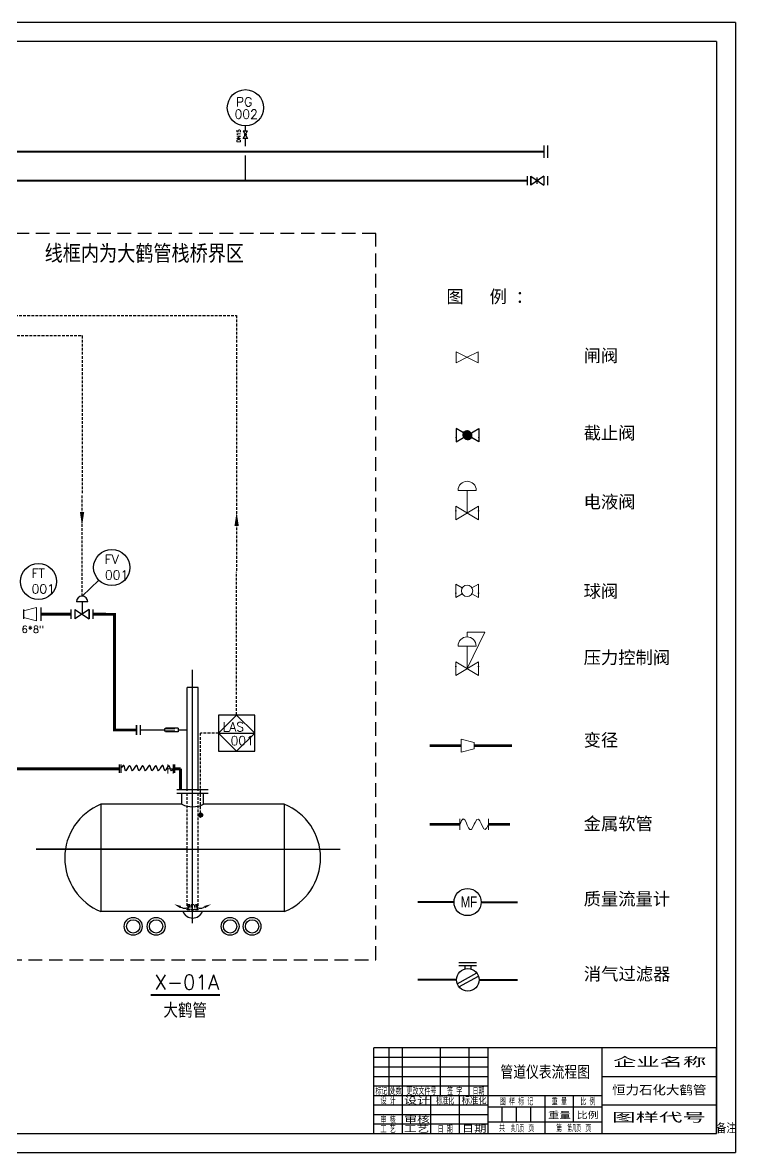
# Model space of a CAD drawing. Extents: x 4224 to 4665, y -2442 to -2130.
# Drawn here: x 4468.6 to 4665.2, y -2442 to -2130.1 of the extents above; entities that cross this region are included whole.
import ezdxf
from ezdxf.enums import TextEntityAlignment as Align

# ---------------------------------------------------------------- set-up
doc = ezdxf.new("R2010")
doc.units = 0
doc.header["$LTSCALE"] = 15
doc.linetypes.add('HIDDEN', pattern=[0.375, 0.25, -0.125])
doc.layers.get('0').update_dxf_attribs({"linetype": 'CONTINUOUS', "lineweight": 30})
for name, color, linetype in [('1', 4, 'CONTINUOUS'), ('10_T-T-EQUI', 3, 'CONTINUOUS'), ('1轮廓实线层', 7, 'CONTINUOUS'), ('2细线层', 3, 'CONTINUOUS'), ('3_T-T-LPNU', 1, 'CONTINUOUS'), ('6文字层', 3, 'CONTINUOUS'), ('A-_BLDG----E-_N', 4, 'CONTINUOUS'), ('CC', 3, 'CONTINUOUS'), ('gd', 7, 'CONTINUOUS'), ('图框层', 7, 'CONTINUOUS')]:
    doc.layers.add(name, color=color, linetype=linetype)
doc.styles.add('ARIAL', font='arial.ttf', dxfattribs={"width": 0.75, "height": 3})
doc.styles.add('HZZT', font='txt_l.shx', dxfattribs={"bigfont": 'hztxt.shx'})
doc.styles.add('iso cp3', font='txt_l.shx', dxfattribs={"bigfont": 'hztxt.shx'})
doc.styles.add('PC_TEXTSTYLE', font='romans.shx', dxfattribs={"width": 0.8, "bigfont": 'hzfs.shx'})
doc.styles.get("Standard").update_dxf_attribs({"font": 'romans.shx', "bigfont": 'hzfs.shx'})
doc.styles.add('宋体', font='', dxfattribs={"height": 3.5})
doc.styles.get('宋体').set_extended_font_data('SimSun')

# ---------------------------------------------------------------- blocks, each defined once
blk = doc.blocks.new('MASS FLOW METER')
at = {"layer": 'A-_BLDG----E-_N'}
blk.add_circle((0, 0), 3.75, dxfattribs=at)
at = {"insert": (-1.91, 1.55), "char_height": 3, "width": 5.0477, "attachment_point": 1, "style": 'ARIAL'}
blk.add_mtext('MF', dxfattribs=at)
blk = doc.blocks.new('CROX')
at = {"color": 4}
blk.add_point((0, 0), dxfattribs=at)

msp = doc.modelspace()

# ---------------------------------------------------------------- hatches: boundary and pattern name
at = {"layer": 'gd', "linetype": 'Continuous'}
h = msp.add_hatch(dxfattribs=at)
h.set_pattern_fill('ANSI31', color=4, scale=0.01, style=0)
h.set_pattern_definition([(135, (4977.67288, -2664.584823), (0.0224506403, 0.0224506403), [])])
edge = h.paths.add_edge_path()
edge.add_arc((4517.67, -2348.86), 0.553, 0, 360)

# ---------------------------------------------------------------- linework, layer by layer
for p, q in [((4612.36, -2164.05), (4612.36, -2167.46)), ((4613.36, -2164.05), (4613.36, -2167.46)), ((4612.36, -2172.55), (4608.76, -2174.95)), ((4608.76, -2174.95), (4608.76, -2172.55)), ((4608.76, -2172.55), (4612.36, -2174.95)), ((4610.56, -2174.66), (4610.56, -2172.84)), ((4482.98, -2292.09), (4486.94, -2294.73)), ((4486.94, -2292.09), (4482.98, -2294.73)), ((4486.94, -2294.73), (4486.94, -2292.09)), ((4499.95, -2326.7), (4499.95, -2324.06)), ((4495.2, -2334.92), (4495.2, -2337.22)), ((4495.67, -2334.92), (4495.67, -2337.22)), ((4510.11, -2334.92), (4510.11, -2337.22)), ((4510.51, -2334.92), (4510.51, -2337.22)), ((4513.97, -2358.24), (4472.34, -2358.24))]:
    msp.add_line(p, q)
at = {"color": 1, "linetype": 'HIDDEN'}
for p, q in [((4566, -2188.31), (4307.66, -2188.31)), ((4566, -2388.83), (4566, -2188.31)), ((4458.98, -2388.83), (4566, -2388.83))]:
    msp.add_line(p, q, dxfattribs=at)
at = {"color": 2}
for p, q in [((4512.15, -2374.25), (4512.5, -2374.4)), ((4518.78, -2374.25), (4518.44, -2374.4))]:
    msp.add_line(p, q, dxfattribs=at)
at = {"const_width": 0.8}
msp.add_lwpolyline([(4510.51, -2336.07), (4512.15, -2336.07)], dxfattribs=at)
at = {"lineweight": 40}
for points in [[(4587.58, -2372.87), (4577.58, -2372.87)], [(4595.08, -2372.87), (4605.08, -2372.87)], [(4588.25, -2394.35), (4577.63, -2394.35)], [(4594.5, -2394.35), (4605.13, -2394.35)]]:
    msp.add_lwpolyline(points, dxfattribs=at)
for centre, start, end in [((4513.3, -2372.57), 246.2887, 293.035), ((4517.63, -2372.57), 246.965, 293.7113)]:
    msp.add_arc(centre, 2, start, end)
at = {"color": 2}
for points in [[(4512.02, -2374.55), (4512.29, -2373.94), (4510.32, -2373.44)], [(4518.92, -2374.55), (4518.65, -2373.94), (4520.62, -2373.44)]]:
    msp.add_solid(points, dxfattribs=at)
at = {"layer": '1', "color": 0, "lineweight": 9}
for p, q in [((4588.71, -2259.23), (4593.71, -2259.23)), ((4591.21, -2265.48), (4591.21, -2259.23)), ((4591.19, -2299.69), (4591.19, -2298.37)), ((4591.19, -2298.37), (4596.06, -2298.37)), ((4596.06, -2298.37), (4591.19, -2308.44)), ((4588.69, -2302.19), (4593.69, -2302.19)), ((4591.19, -2308.44), (4591.19, -2302.19))]:
    msp.add_line(p, q, dxfattribs=at)
for points in [[(4591.24, -2222.49), (4594.26, -2221.01), (4594.26, -2224.03), (4588.22, -2221.01), (4588.22, -2224.03), (4591.24, -2222.49)], [(4594.34, -2263.6), (4588.09, -2267.35)], [(4588.09, -2263.6), (4594.34, -2267.35)], [(4588.09, -2267.35), (4588.09, -2263.6)], [(4594.34, -2267.35), (4594.34, -2263.6)], [(4589.84, -2286.15), (4588.07, -2285.08)], [(4588.07, -2285.08), (4588.07, -2288.83)], [(4588.07, -2285.08), (4588.07, -2288.83)], [(4589.84, -2286.15), (4588.07, -2285.08)], [(4592.54, -2286.15), (4594.32, -2285.08)], [(4592.54, -2286.15), (4594.32, -2285.08)], [(4594.32, -2285.08), (4594.32, -2288.83)], [(4594.32, -2285.08), (4594.32, -2288.83)], [(4588.07, -2288.83), (4589.84, -2287.77)], [(4588.07, -2288.83), (4589.84, -2287.77)], [(4594.32, -2288.83), (4592.54, -2287.77)], [(4594.32, -2288.83), (4592.54, -2287.77)], [(4472.38, -2291.6), (4468.83, -2292.52), (4468.83, -2294.3), (4472.38, -2295.22), (4472.38, -2291.6)], [(4594.32, -2306.56), (4588.07, -2310.31)], [(4588.07, -2306.56), (4594.32, -2310.31)], [(4588.07, -2310.31), (4588.07, -2306.56)], [(4594.32, -2310.31), (4594.32, -2306.56)], [(4589.56, -2327.9), (4593.1, -2328.82), (4593.1, -2330.6), (4589.56, -2331.52), (4589.56, -2327.9)], [(4589.17, -2349.92), (4589.17, -2352.94)], [(4597.07, -2349.92), (4597.07, -2352.94)]]:
    msp.add_lwpolyline(points, dxfattribs=at)
for points in [[(4588.71, -2259.23, 0.00108), (4588.71, -2259.24, 0.099321)], [(4588.69, -2302.19, 0.00108), (4588.69, -2302.2, 0.099321)]]:
    msp.add_lwpolyline(points, format="xyb", dxfattribs=at)
at = {"layer": '1', "color": 0, "lineweight": 60}
for points in [[(4580.88, -2329.67), (4589.56, -2329.67)], [(4593.1, -2329.67), (4603.51, -2329.67)], [(4580.88, -2351.39), (4588.98, -2351.39)], [(4597.07, -2351.39), (4602.99, -2351.39)]]:
    msp.add_lwpolyline(points, dxfattribs=at)
at = {"layer": '1', "color": 0, "lineweight": 9}
msp.add_circle((4591.19, -2286.96), 1.57, dxfattribs=at)
for centre in [(4591.21, -2259.23), (4591.19, -2302.19)]:
    msp.add_arc(centre, 2.5, 360, 180, dxfattribs=at)
msp.add_open_spline([(4589.17, -2351.39), (4589.17, -2351.39), (4589.43, -2350.88), (4589.43, -2350.88), (4589.43, -2350.88), (4589.68, -2350.37), (4589.68, -2350.37), (4590.97, -2348.12), (4591.48, -2355.44), (4592.9, -2351.97), (4592.9, -2351.97), (4593.15, -2351.39), (4593.15, -2351.39), (4593.15, -2351.39), (4593.41, -2350.88), (4593.41, -2350.88), (4594.76, -2347.41), (4595.34, -2354.74), (4596.62, -2352.42), (4596.62, -2352.42), (4596.82, -2351.97), (4596.82, -2351.97), (4596.82, -2351.97), (4597.07, -2351.39), (4597.07, -2351.39)], degree=3, knots=[0, 0, 0, 0, 1, 1, 1, 2, 2, 2, 3, 3, 3, 4, 4, 4, 5, 5, 5, 6, 6, 6, 7, 7, 7, 8, 8, 8, 8], dxfattribs=at)
for p in [(4588.09, -2264.85), (4588.09, -2264.85), (4594.34, -2264.85), (4594.34, -2264.85), (4588.07, -2287.58), (4588.07, -2287.58), (4588.07, -2287.58), (4588.07, -2287.58), (4594.32, -2287.58), (4594.32, -2287.58), (4594.32, -2287.58), (4594.32, -2287.58), (4588.07, -2307.81), (4588.07, -2307.81), (4594.32, -2307.81), (4594.32, -2307.81)]:
    msp.add_point(p, dxfattribs=at)
at = {"layer": '10_T-T-EQUI', "color": 7}
for p, q in [((4588.15, -2242.12), (4588.15, -2245.88)), ((4594.4, -2242.12), (4594.4, -2245.88))]:
    msp.add_line(p, q, dxfattribs=at)
at = {"layer": '1轮廓实线层'}
for p, q in [((4659.97, -2413.09), (4565.47, -2413.09)), ((4565.47, -2436.72), (4565.47, -2413.09)), ((4565.47, -2436.72), (4659.97, -2436.72))]:
    msp.add_line(p, q, dxfattribs=at)
at = {"layer": '2细线层', "ltscale": 10}
for p, q in [((4665.22, -2130.12), (4223.69, -2130.12)), ((4665.22, -2130.12), (4665.22, -2441.97)), ((4223.69, -2441.97), (4665.22, -2441.97))]:
    msp.add_line(p, q, dxfattribs=at)
at = {"layer": '2细线层'}
for p, q in [((4569.67, -2426.22), (4569.67, -2413.09)), ((4573.34, -2426.22), (4573.34, -2413.09)), ((4583.84, -2426.22), (4583.84, -2413.09)), ((4591.72, -2426.22), (4591.72, -2413.09)), ((4596.97, -2436.72), (4596.97, -2413.09)), ((4628.47, -2436.72), (4628.47, -2413.09)), ((4565.47, -2415.72), (4596.97, -2415.72)), ((4565.47, -2418.34), (4596.97, -2418.34)), ((4565.47, -2420.97), (4596.97, -2420.97)), ((4628.47, -2420.97), (4659.97, -2420.97)), ((4565.47, -2423.59), (4596.97, -2423.59)), ((4565.47, -2426.22), (4628.47, -2426.22)), ((4565.47, -2428.84), (4596.97, -2428.84)), ((4573.34, -2436.72), (4573.34, -2426.22)), ((4581.22, -2436.72), (4581.22, -2426.22)), ((4589.09, -2436.72), (4589.09, -2426.22)), ((4612.72, -2436.72), (4612.72, -2426.22)), ((4620.59, -2433.57), (4620.59, -2426.22)), ((4628.47, -2428.84), (4659.97, -2428.84)), ((4565.47, -2431.47), (4596.97, -2431.47)), ((4596.97, -2429.37), (4628.47, -2429.37)), ((4600.9, -2433.57), (4600.9, -2429.37)), ((4604.84, -2433.57), (4604.84, -2429.37)), ((4608.78, -2433.57), (4608.78, -2429.37)), ((4565.47, -2434.09), (4596.97, -2434.09)), ((4596.97, -2433.57), (4628.47, -2433.57))]:
    msp.add_line(p, q, dxfattribs=at)
at = {"layer": '3_T-T-LPNU', "color": 7}
for p, q in [((4590.03, -2243.9), (4591.18, -2242.75)), ((4590.03, -2243.92), (4591.2, -2242.75)), ((4590.03, -2243.94), (4591.22, -2242.75)), ((4590.03, -2243.96), (4591.24, -2242.75)), ((4590.03, -2243.97), (4591.25, -2242.75)), ((4590.03, -2243.99), (4591.27, -2242.75)), ((4590.03, -2244.01), (4591.29, -2242.75)), ((4590.03, -2244.03), (4591.31, -2242.75)), ((4590.03, -2244.04), (4591.32, -2242.75)), ((4590.03, -2244.06), (4591.34, -2242.75)), ((4590.03, -2244.08), (4591.36, -2242.75)), ((4590.03, -2244.1), (4591.37, -2242.75)), ((4590.03, -2244.11), (4591.39, -2242.75)), ((4590.04, -2243.82), (4591.1, -2242.76)), ((4590.04, -2243.84), (4591.12, -2242.76)), ((4590.04, -2243.86), (4591.14, -2242.76)), ((4590.04, -2243.88), (4591.16, -2242.76)), ((4590.04, -2244.13), (4591.41, -2242.76)), ((4590.04, -2244.14), (4591.42, -2242.76)), ((4590.04, -2244.16), (4591.44, -2242.76)), ((4590.04, -2244.17), (4591.45, -2242.76)), ((4590.04, -2244.19), (4591.47, -2242.76)), ((4590.05, -2243.76), (4591.04, -2242.77)), ((4590.05, -2243.78), (4591.06, -2242.77)), ((4590.05, -2243.8), (4591.08, -2242.77)), ((4590.05, -2244.21), (4591.49, -2242.77)), ((4590.05, -2244.22), (4591.5, -2242.77)), ((4590.05, -2244.24), (4591.52, -2242.77)), ((4590.05, -2244.25), (4591.53, -2242.78)), ((4590.06, -2243.71), (4590.99, -2242.78)), ((4590.06, -2243.73), (4591.01, -2242.78)), ((4590.06, -2244.26), (4591.54, -2242.78)), ((4590.06, -2244.28), (4591.56, -2242.78)), ((4590.06, -2244.29), (4591.57, -2242.78)), ((4590.07, -2243.69), (4590.97, -2242.79)), ((4590.07, -2244.31), (4591.59, -2242.79)), ((4590.07, -2244.32), (4591.6, -2242.79)), ((4590.08, -2243.64), (4590.92, -2242.8)), ((4590.08, -2243.66), (4590.94, -2242.8)), ((4590.08, -2244.34), (4591.62, -2242.8)), ((4590.08, -2244.35), (4591.63, -2242.8)), ((4590.08, -2244.36), (4591.64, -2242.8)), ((4590.09, -2243.61), (4590.89, -2242.81)), ((4590.09, -2244.38), (4591.66, -2242.81)), ((4590.09, -2244.39), (4591.67, -2242.81)), ((4590.1, -2243.59), (4590.87, -2242.82)), ((4590.1, -2244.4), (4591.68, -2242.82)), ((4590.1, -2244.42), (4591.7, -2242.82)), ((4590.11, -2243.56), (4590.84, -2242.83)), ((4590.11, -2244.43), (4591.71, -2242.83)), ((4590.11, -2244.44), (4591.72, -2242.83)), ((4590.12, -2243.53), (4590.81, -2242.84)), ((4590.12, -2244.45), (4591.73, -2242.84)), ((4590.12, -2244.47), (4591.75, -2242.84)), ((4590.13, -2243.5), (4590.78, -2242.85)), ((4590.13, -2244.48), (4591.76, -2242.85)), ((4590.13, -2244.49), (4591.77, -2242.85)), ((4590.14, -2244.5), (4591.78, -2242.86)), ((4590.14, -2244.52), (4591.8, -2242.86)), ((4590.15, -2243.47), (4590.75, -2242.87)), ((4590.15, -2244.53), (4591.81, -2242.87)), ((4590.15, -2244.54), (4591.82, -2242.87)), ((4590.16, -2244.55), (4591.83, -2242.88)), ((4590.16, -2244.56), (4591.84, -2242.88)), ((4590.17, -2243.43), (4590.71, -2242.89)), ((4590.17, -2244.58), (4591.86, -2242.89)), ((4590.18, -2244.59), (4591.87, -2242.9)), ((4590.18, -2244.6), (4591.88, -2242.9)), ((4590.19, -2243.39), (4590.67, -2242.91)), ((4590.19, -2244.61), (4591.89, -2242.91)), ((4590.2, -2244.62), (4591.9, -2242.92)), ((4590.2, -2244.63), (4591.91, -2242.92)), ((4590.21, -2243.35), (4590.63, -2242.93)), ((4590.21, -2244.64), (4591.92, -2242.93)), ((4590.22, -2244.66), (4591.94, -2242.94)), ((4590.22, -2244.67), (4591.95, -2242.94)), ((4590.23, -2244.68), (4591.96, -2242.95)), ((4590.24, -2243.3), (4590.58, -2242.96)), ((4590.24, -2244.69), (4591.97, -2242.96)), ((4590.24, -2244.7), (4591.98, -2242.96)), ((4590.25, -2244.71), (4591.99, -2242.97)), ((4590.26, -2244.72), (4592, -2242.98)), ((4590.26, -2244.73), (4592.01, -2242.99)), ((4590.27, -2244.74), (4592.02, -2242.99)), ((4590.28, -2244.75), (4592.03, -2243)), ((4590.29, -2243.24), (4590.52, -2243.01)), ((4590.29, -2244.76), (4592.04, -2243.01)), ((4590.3, -2244.77), (4592.05, -2243.02)), ((4590.3, -2244.78), (4592.06, -2243.02)), ((4590.31, -2244.79), (4592.07, -2243.03)), ((4590.32, -2244.8), (4592.08, -2243.04)), ((4590.33, -2244.81), (4592.09, -2243.05)), ((4590.34, -2244.82), (4592.1, -2243.06)), ((4590.34, -2244.83), (4592.11, -2243.06)), ((4590.35, -2244.84), (4592.12, -2243.07)), ((4590.36, -2244.85), (4592.13, -2243.08)), ((4590.37, -2244.86), (4592.14, -2243.09)), ((4590.38, -2244.86), (4592.14, -2243.1)), ((4590.39, -2244.87), (4592.15, -2243.11)), ((4590.39, -2244.88), (4592.16, -2243.11)), ((4590.4, -2244.89), (4592.17, -2243.12)), ((4590.41, -2244.9), (4592.18, -2243.13)), ((4590.42, -2244.91), (4592.19, -2243.14)), ((4590.43, -2244.92), (4592.2, -2243.15)), ((4590.44, -2244.93), (4592.21, -2243.16)), ((4590.45, -2244.93), (4592.21, -2243.17)), ((4590.46, -2244.94), (4592.22, -2243.18)), ((4590.47, -2244.95), (4592.23, -2243.19)), ((4590.48, -2244.96), (4592.24, -2243.2)), ((4590.49, -2244.97), (4592.25, -2243.21)), ((4590.5, -2244.97), (4592.25, -2243.22)), ((4590.51, -2244.98), (4592.26, -2243.23)), ((4590.52, -2244.99), (4592.27, -2243.24)), ((4590.53, -2245), (4592.28, -2243.25)), ((4590.54, -2245.01), (4592.29, -2243.26)), ((4590.55, -2245.01), (4592.29, -2243.27)), ((4590.56, -2245.02), (4592.3, -2243.28)), ((4590.57, -2245.03), (4592.31, -2243.29)), ((4590.58, -2245.03), (4592.31, -2243.3)), ((4590.59, -2245.04), (4592.32, -2243.31)), ((4590.6, -2245.05), (4592.33, -2243.32)), ((4590.61, -2245.06), (4592.34, -2243.33)), ((4590.62, -2245.06), (4592.34, -2243.34)), ((4590.63, -2245.07), (4592.35, -2243.35)), ((4590.64, -2245.08), (4592.36, -2243.36)), ((4590.65, -2245.08), (4592.36, -2243.37)), ((4590.67, -2245.09), (4592.37, -2243.39)), ((4590.68, -2245.1), (4592.37, -2243.4)), ((4590.69, -2245.1), (4592.38, -2243.41)), ((4590.7, -2245.11), (4592.39, -2243.42)), ((4590.71, -2245.11), (4592.39, -2243.43)), ((4590.72, -2245.12), (4592.4, -2243.44)), ((4590.74, -2245.13), (4592.41, -2243.46)), ((4590.75, -2245.13), (4592.41, -2243.47)), ((4590.76, -2245.14), (4592.42, -2243.48)), ((4590.77, -2245.14), (4592.42, -2243.49)), ((4590.78, -2245.15), (4592.43, -2243.5)), ((4590.8, -2245.15), (4592.43, -2243.52)), ((4590.81, -2245.16), (4592.44, -2243.53)), ((4590.82, -2245.16), (4592.44, -2243.54)), ((4590.83, -2245.17), (4592.45, -2243.55)), ((4590.85, -2245.17), (4592.45, -2243.57)), ((4590.86, -2245.18), (4592.46, -2243.58)), ((4590.87, -2245.18), (4592.46, -2243.59)), ((4590.89, -2245.19), (4592.47, -2243.61)), ((4590.9, -2245.19), (4592.47, -2243.62)), ((4590.91, -2245.19), (4592.47, -2243.63)), ((4590.93, -2245.2), (4592.48, -2243.65)), ((4590.94, -2245.2), (4592.48, -2243.66)), ((4590.95, -2245.21), (4592.49, -2243.67)), ((4590.97, -2245.21), (4592.49, -2243.69)), ((4590.98, -2245.21), (4592.49, -2243.7)), ((4591, -2245.22), (4592.5, -2243.72)), ((4591.01, -2245.22), (4592.5, -2243.73)), ((4591.03, -2245.22), (4592.5, -2243.75)), ((4591.04, -2245.23), (4592.51, -2243.76)), ((4591.06, -2245.23), (4592.51, -2243.78)), ((4591.07, -2245.23), (4592.51, -2243.79)), ((4591.09, -2245.23), (4592.51, -2243.81)), ((4591.1, -2245.24), (4592.52, -2243.82)), ((4591.12, -2245.24), (4592.52, -2243.84)), ((4591.13, -2245.24), (4592.52, -2243.85)), ((4591.15, -2245.24), (4592.52, -2243.87)), ((4591.16, -2245.24), (4592.52, -2243.88)), ((4591.18, -2245.25), (4592.53, -2243.9)), ((4591.2, -2245.25), (4592.53, -2243.92)), ((4591.21, -2245.25), (4592.53, -2243.93)), ((4591.23, -2245.25), (4592.53, -2243.95)), ((4591.25, -2245.25), (4592.53, -2243.97)), ((4591.27, -2245.25), (4592.53, -2243.99)), ((4591.28, -2245.25), (4592.53, -2244)), ((4591.3, -2245.25), (4592.53, -2244.02)), ((4591.32, -2245.25), (4592.53, -2244.04)), ((4591.34, -2245.25), (4592.53, -2244.06)), ((4591.36, -2245.25), (4592.53, -2244.08)), ((4591.37, -2245.25), (4592.53, -2244.09)), ((4591.39, -2245.24), (4592.52, -2244.11)), ((4591.41, -2245.24), (4592.52, -2244.13)), ((4591.43, -2245.24), (4592.52, -2244.15)), ((4591.45, -2245.24), (4592.52, -2244.17)), ((4591.47, -2245.23), (4592.51, -2244.19)), ((4591.5, -2245.23), (4592.51, -2244.22)), ((4591.52, -2245.23), (4592.51, -2244.24)), ((4591.54, -2245.22), (4592.5, -2244.26)), ((4591.56, -2245.22), (4592.5, -2244.28)), ((4591.59, -2245.21), (4592.49, -2244.31)), ((4591.61, -2245.21), (4592.49, -2244.33)), ((4591.63, -2245.2), (4592.48, -2244.35)), ((4591.66, -2245.19), (4592.47, -2244.38)), ((4591.69, -2245.18), (4592.46, -2244.41)), ((4591.71, -2245.17), (4592.45, -2244.43)), ((4591.74, -2245.16), (4592.44, -2244.46)), ((4591.77, -2245.15), (4592.43, -2244.49)), ((4591.8, -2245.13), (4592.41, -2244.53)), ((4591.84, -2245.12), (4592.4, -2244.56)), ((4591.88, -2245.1), (4592.38, -2244.6)), ((4591.92, -2245.08), (4592.36, -2244.64)), ((4591.96, -2245.05), (4592.33, -2244.68)), ((4592.02, -2245.01), (4592.29, -2244.74)), ((4592.12, -2244.93), (4592.21, -2244.84))]:
    msp.add_line(p, q, dxfattribs=at)
msp.add_lwpolyline([(4594.4, -2242.12), (4594.4, -2245.87), (4588.15, -2242.12), (4588.15, -2245.87)], close=True, dxfattribs=at)
for p in [(4588.15, -2244.62), (4588.15, -2244.62), (4594.4, -2244.62), (4594.4, -2244.62)]:
    msp.add_point(p, dxfattribs=at)
at = {"layer": 'A-_BLDG----E-_N'}
for p, q in [((4588.95, -2389.56), (4593.81, -2389.56)), ((4588.95, -2390.36), (4593.81, -2390.36)), ((4590.53, -2390.36), (4590.53, -2391.35)), ((4592.23, -2390.36), (4592.23, -2391.35)), ((4588.44, -2395.41), (4593.85, -2392.43)), ((4588.91, -2396.27), (4594.32, -2393.29))]:
    msp.add_line(p, q, dxfattribs=at)
msp.add_circle((4591.38, -2394.35), 3.12, dxfattribs=at)
at = {"layer": 'CC', "color": 7, "linetype": 'Continuous'}
for p, q in [((4486.53, -2289.98), (4483.39, -2289.98)), ((4485.69, -2289.98), (4484.02, -2289.98)), ((4485.79, -2289.98), (4484.12, -2289.98)), ((4484.96, -2289.98), (4484.96, -2293.41))]:
    msp.add_line(p, q, dxfattribs=at)
msp.add_arc((4484.96, -2289.98), 1.57, 0, 180, dxfattribs=at)
at = {"layer": 'gd', "color": 2}
for p, q in [((4529.43, -2160), (4530.65, -2160)), ((4529.43, -2162.15), (4530.65, -2160)), ((4529.43, -2160), (4530.65, -2162.15)), ((4530.41, -2161.08), (4529.67, -2161.08)), ((4530.04, -2160), (4530.04, -2158.62)), ((4530.66, -2162.15), (4529.43, -2162.15)), ((4530.05, -2164.26), (4530.05, -2162.15)), ((4530.61, -2162.15), (4530.61, -2162.15)), ((4530.05, -2173.75), (4530.05, -2166.84))]:
    msp.add_line(p, q, dxfattribs=at)
at = {"layer": 'gd'}
for p, q in [((4607.76, -2172.55), (4607.76, -2174.95)), ((4608.76, -2172.55), (4608.76, -2174.95)), ((4608.76, -2174.95), (4608.76, -2172.55)), ((4608.76, -2174.95), (4608.76, -2172.55)), ((4608.76, -2172.55), (4608.76, -2174.95)), ((4608.76, -2174.95), (4608.76, -2172.55)), ((4612.36, -2172.55), (4612.36, -2174.95)), ((4612.36, -2172.55), (4612.36, -2174.95)), ((4612.36, -2172.55), (4612.36, -2174.95)), ((4613.36, -2172.55), (4613.36, -2174.95)), ((4468.83, -2292.09), (4468.83, -2294.73)), ((4468.83, -2292.09), (4468.83, -2294.73)), ((4468.83, -2292.09), (4468.83, -2294.73)), ((4473.57, -2291.6), (4473.57, -2295.22)), ((4481.88, -2292.09), (4481.88, -2294.73)), ((4482.98, -2292.09), (4482.98, -2294.73)), ((4482.98, -2292.09), (4482.98, -2294.73)), ((4482.98, -2292.09), (4482.98, -2294.73)), ((4486.94, -2294.73), (4486.94, -2292.09)), ((4486.94, -2292.09), (4486.94, -2294.73)), ((4486.94, -2294.73), (4486.94, -2292.09)), ((4486.94, -2294.73), (4486.94, -2292.09)), ((4486.94, -2292.09), (4486.94, -2294.73)), ((4488.04, -2294.73), (4488.04, -2292.09)), ((4499.95, -2326.7), (4499.95, -2324.06)), ((4499.95, -2324.06), (4499.95, -2326.7)), ((4499.95, -2326.7), (4499.95, -2324.06)), ((4499.95, -2326.7), (4499.95, -2324.06)), ((4499.95, -2324.06), (4499.95, -2326.7)), ((4501.05, -2326.7), (4501.05, -2324.06)), ((4522.61, -2326.24), (4532.61, -2326.24))]:
    msp.add_line(p, q, dxfattribs=at)
at = {"layer": 'gd', "color": 4, "linetype": 'HIDDEN', "ltscale": 0.2}
for p, q in [((4432.73, -2210.96), (4527.61, -2210.96)), ((4527.61, -2210.96), (4527.61, -2281.73)), ((4425.43, -2216.52), (4484.96, -2216.52)), ((4484.96, -2216.52), (4484.96, -2260.29)), ((4484.96, -2288.41), (4484.96, -2260.29)), ((4527.61, -2321.24), (4527.61, -2281.73)), ((4522.61, -2326.24), (4517.67, -2326.24)), ((4517.67, -2348.31), (4517.67, -2326.24)), ((4513.97, -2373.92), (4513.97, -2342.57)), ((4516.97, -2373.92), (4516.97, -2342.57)), ((4516.97, -2373.62), (4513.97, -2373.62)), ((4513.97, -2373.92), (4514.21, -2373.92)), ((4513.97, -2374.99), (4513.97, -2374.85)), ((4514.21, -2374.85), (4513.97, -2374.85)), ((4516.97, -2374.99), (4513.97, -2374.99)), ((4514.21, -2373.92), (4514.21, -2374.85)), ((4514.48, -2373.62), (4514.48, -2374.99)), ((4514.96, -2373.62), (4514.96, -2374.99)), ((4515.98, -2373.62), (4515.98, -2374.99)), ((4516.46, -2373.62), (4516.46, -2374.99)), ((4516.73, -2373.92), (4516.73, -2374.85)), ((4516.97, -2373.92), (4516.73, -2373.92)), ((4516.73, -2374.85), (4516.97, -2374.85)), ((4516.97, -2374.99), (4516.97, -2374.85))]:
    msp.add_line(p, q, dxfattribs=at)
at = {"layer": 'gd', "linetype": 'Continuous', "ltscale": 6}
msp.add_line((4489.55, -2284), (4484.96, -2288.41), dxfattribs=at)
at = {"layer": 'gd', "color": 1, "ltscale": 0.5}
for p, q in [((4515.47, -2378.69), (4515.47, -2308.74)), ((4472.34, -2358.24), (4556.14, -2358.24))]:
    msp.add_line(p, q, dxfattribs=at)
at = {"layer": 'gd', "color": 4, "linetype": 'Continuous'}
for p, q in [((4513.97, -2342.21), (4513.97, -2313.65)), ((4516.97, -2313.65), (4513.97, -2313.65)), ((4516.97, -2342.21), (4516.97, -2313.65)), ((4507.75, -2325.38), (4501.05, -2325.38)), ((4510.57, -2325.08), (4507.75, -2325.08)), ((4507.75, -2325.08), (4507.75, -2325.67)), ((4510.57, -2325.67), (4507.75, -2325.67)), ((4511.47, -2324.83), (4507.95, -2324.83)), ((4511.47, -2325.92), (4507.95, -2325.92)), ((4511.47, -2324.83), (4511.47, -2325.92)), ((4513.97, -2325.38), (4511.47, -2325.38)), ((4519.79, -2341.88), (4511.15, -2341.88)), ((4519.79, -2342.88), (4511.15, -2342.88)), ((4512.47, -2345.88), (4512.47, -2342.88)), ((4518.47, -2345.88), (4518.47, -2342.88)), ((4512.47, -2345.88), (4490.18, -2345.88)), ((4490.18, -2345.88), (4490.18, -2375.48)), ((4540.76, -2345.88), (4518.47, -2345.88)), ((4540.76, -2345.88), (4540.76, -2375.48)), ((4540.76, -2375.48), (4490.18, -2375.48))]:
    msp.add_line(p, q, dxfattribs=at)
at = {"layer": 'gd', "linetype": 'Continuous'}
for p, q in [((4522.61, -2326.24), (4527.61, -2321.24)), ((4527.61, -2321.24), (4532.61, -2326.24)), ((4527.61, -2331.24), (4522.61, -2326.24)), ((4532.61, -2326.24), (4527.61, -2331.24))]:
    msp.add_line(p, q, dxfattribs=at)
at = {"layer": 'gd', "color": 2, "linetype": 'Continuous', "const_width": 0.6}
for points in [[(4612.36, -2165.75), (4383.48, -2165.75)], [(4607.76, -2173.75), (4383.48, -2173.75)]]:
    msp.add_lwpolyline(points, dxfattribs=at)
at = {"layer": 'gd'}
for points in [[(4484.96, -2265.17, 1.2, 0, 0), (4484.96, -2269.08, 0, 0, 0)], [(4527.61, -2269.08, 1.2, 0, 0), (4527.61, -2265.17, 0, 0, 0)]]:
    msp.add_lwpolyline(points, format="xyseb", dxfattribs=at)
at = {"layer": 'gd', "color": 4, "linetype": 'Continuous', "const_width": 0.8}
for points in [[(4481.88, -2293.41), (4473.57, -2293.41)], [(4499.95, -2325.38), (4493.93, -2325.38), (4493.93, -2293.45), (4488.04, -2293.41)], [(4495.2, -2336.07), (4358.55, -2336.07)], [(4512.15, -2341.88), (4512.15, -2336.07)]]:
    msp.add_lwpolyline(points, dxfattribs=at)
at = {"layer": 'gd', "linetype": 'Continuous'}
msp.add_lwpolyline([(4522.61, -2331.24), (4532.61, -2331.24), (4532.61, -2321.24), (4522.61, -2321.24)], close=True, dxfattribs=at)
at = {"layer": 'gd', "const_width": 0.6}
msp.add_lwpolyline([(4503.87, -2398.53), (4523.03, -2398.53)], dxfattribs=at)
at = {"layer": 'gd', "linetype": 'Continuous'}
msp.add_circle((4530.04, -2153.62), 5, dxfattribs=at)
at = {"layer": 'gd'}
for centre in [(4493.15, -2280.53), (4472.94, -2284.38)]:
    msp.add_circle(centre, 5, dxfattribs=at)
at = {"layer": 'gd', "color": 4, "linetype": 'Continuous'}
for centre, radius in [((4517.67, -2348.86), 0.553), ((4499.07, -2379.58), 2.46), ((4499.07, -2379.58), 1.85), ((4505.4, -2379.58), 2.46), ((4505.4, -2379.58), 1.85), ((4525.81, -2379.58), 2.46), ((4525.81, -2379.58), 1.85), ((4531.87, -2379.58), 2.46), ((4531.87, -2379.58), 1.85)]:
    msp.add_circle(centre, radius, dxfattribs=at)
for centre, radius, start, end in [((4496.13, -2360.68), 15.96, 111.9164, 248.0836), ((4515.47, -2339.8), 6.77, 243.7135, 296.2865), ((4534.81, -2360.68), 15.96, 291.9164, 68.0836), ((4515.47, -2374.37), 2.92, 202.4724, 337.5276)]:
    msp.add_arc(centre, radius, start, end, dxfattribs=at)
at = {"layer": 'gd'}
for points in [[(4499.3, -2335.9), (4498.86, -2336.6), (4498.08, -2335.2), (4497.04, -2336.6), (4496.45, -2335.2), (4495.7, -2335.9)], [(4502.9, -2335.9), (4502.46, -2336.6), (4501.68, -2335.2), (4500.64, -2336.6), (4500.05, -2335.2), (4499.3, -2335.9)], [(4506.5, -2335.9), (4506.06, -2336.6), (4505.28, -2335.2), (4504.24, -2336.6), (4503.65, -2335.2), (4502.9, -2335.9)], [(4510.1, -2335.9), (4509.66, -2336.6), (4508.88, -2335.2), (4507.84, -2336.6), (4507.25, -2335.2), (4506.5, -2335.9)]]:
    msp.add_spline(points, degree=3, dxfattribs=at)
at = {"layer": '图框层', "ltscale": 10}
for p, q in [((4659.97, -2135.37), (4236.82, -2135.37)), ((4659.97, -2135.37), (4659.97, -2436.72)), ((4236.82, -2436.72), (4659.97, -2436.72))]:
    msp.add_line(p, q, dxfattribs=at)
at = {"layer": '图框层'}
msp.add_line((4659.97, -2436.72), (4659.97, -2413.09), dxfattribs=at)

# ---------------------------------------------------------------- block references
at = {"layer": '1', "color": 0, "lineweight": 9, "extrusion": (0, 0, -1), "zscale": -1, "rotation": 180.0000000008599}
for p in [(-4588.09, -2264.85), (-4594.34, -2264.85), (-4588.07, -2307.81), (-4594.32, -2307.81)]:
    msp.add_blockref('CROX', p, dxfattribs=at)
at = {"layer": '1', "color": 0, "lineweight": 9}
for p in [(4588.07, -2287.58), (4594.32, -2287.58)]:
    msp.add_blockref('CROX', p, dxfattribs=at)
at = {"layer": '1', "color": 0, "lineweight": 9, "extrusion": (0, 0, -1), "zscale": -1}
for p in [(-4588.07, -2287.58), (-4594.32, -2287.58)]:
    msp.add_blockref('CROX', p, dxfattribs=at)
at = {"layer": '3_T-T-LPNU', "color": 7, "extrusion": (0, 0, -1), "zscale": -1}
for p in [(-4588.15, -2244.62), (-4594.4, -2244.62)]:
    msp.add_blockref('CROX', p, dxfattribs=at)
at = {"layer": 'A-_BLDG----E-_N'}
msp.add_blockref('MASS FLOW METER', (4591.33, -2372.87), dxfattribs=at)

# ---------------------------------------------------------------- texts
at = {"color": 1}
msp.add_text('线框内为大鹤管栈桥界区', height=5, dxfattribs=at).set_placement((4474.64, -2196.43))
for s, height, style, p in [('图   例 ：', 3.5, '宋体', (4585.49, -2207.49)), ('X-01A', 4, 'iso cp3', (4504.94, -2396.99)), ('大鹤管', 4, 'iso cp3', (4507.41, -2404.81))]:
    msp.add_text(s, height=height, dxfattribs=dict(style=style)).set_placement(p)
at = {"char_height": 3.5, "attachment_point": 1, "style": '宋体'}
for s, insert, width in [('{\\fSimSun|b0|i0|c134|p2;闸阀}', (4623.35, -2220.28), 13.5319), ('{\\fSimSun|b0|i0|c134|p2;截止阀}', (4623.35, -2241.64), 26.3647), ('{\\fSimSun|b0|i0|c134|p2;电液阀}', (4623.35, -2260.65), 28.301), ('{\\fSimSun|b0|i0|c134|p2;球阀}', (4623.35, -2285.29), 23.9443), ('{\\fSimSun|b0|i0|c134|p2;压力控制阀}', (4623.35, -2303.61), 28.301), ('{\\fSimSun|b0|i0|c134|p2;变径}', (4623.35, -2326.4), 13.5319), ('{\\fSimSun|b0|i0|c134|p2;金属软管}', (4623.35, -2349.48), 27.2757), ('{\\fSimSun|b0|i0|c134|p2;质量流量计}', (4623.35, -2370.24), 32.7966), ('{\\fSimSun|b0|i0|c134|p2;消气过滤器}', (4623.4, -2390.95), 29.3208)]:
    msp.add_mtext(s, dxfattribs=dict(at, insert=insert, width=width))
at = {"style": 'PC_TEXTSTYLE', "flags": 1}
msp.add_attdef('备注', (4659.97, -2436.72), '', height=2.62, dxfattribs=at)
at = {"layer": '6文字层', "style": 'PC_TEXTSTYLE', "width": 0.667}
for s, p in [('标记', (4567.57, -2424.9)), ('处数', (4571.5, -2424.9)), (' 更改文件号 ', (4578.59, -2424.9)), (' 签 字 ', (4587.78, -2424.9)), (' 日期 ', (4594.34, -2424.9)), (' 设 计 ', (4569.4, -2427.53)), (' 标准化 ', (4585.15, -2427.53)), (' 图 样 标 记 ', (4604.84, -2427.79)), (' 重 量 ', (4616.65, -2427.79)), (' 比 例 ', (4624.53, -2427.79)), (' 审 核 ', (4569.4, -2432.78)), (' 工 艺 ', (4569.4, -2435.4)), (' 日 期 ', (4585.15, -2435.4)), ('共       页', (4604.84, -2435.14)), ('第       页', (4620.59, -2435.14))]:
    msp.add_text(s, height=1.837, dxfattribs=at).set_placement(p, align=Align.MIDDLE)
at = {"layer": '6文字层', "style": 'PC_TEXTSTYLE', "flags": 8}
for tag, height, width, p, p2 in [('企业名称', 2.62, 2.215212, (4631.46, -2418.44), (4657.2, -2418.44)), ('管道仪表流程图', 3.67, 0.878665, (4600.4, -2421.68), (4625.09, -2421.68)), ('恒力石化大鹤管', 2.62, 1.288635, (4631.2, -2426.23), (4657.2, -2426.23)), ('标准化', 1.84, 1.137204, (4589.7, -2428.65), (4596.57, -2428.65)), ('审核', 1.84, 1.738738, (4573.87, -2433.9), (4580.88, -2433.9)), ('重量', 1.84, 1.550325, (4613.53, -2432.76), (4619.78, -2432.76)), ('比例', 1.84, 1.526185, (4621.45, -2432.76), (4627.45, -2432.76)), ('图样代号', 2.62, 2.240461, (4631.2, -2433.76), (4657.07, -2433.76)), ('工艺', 1.84, 1.786989, (4573.75, -2436.52), (4580.75, -2436.52)), ('日期', 1.84, 1.717904, (4589.7, -2436.52), (4596.57, -2436.52)), ('共几页', 1.84, 0.619588, (4603.23, -2436.39), (4606.92, -2436.39))]:
    msp.add_attdef(tag, text='', height=height, dxfattribs=dict(at, width=width)).set_placement(p, p2, align=Align.FIT)
at = {"layer": '6文字层', "style": 'PC_TEXTSTYLE', "width": 1.813127, "flags": 8}
msp.add_attdef('设计', text=' ', height=1.84, rotation=358.4644, dxfattribs=at).set_placement((4573.75, -2428.65), (4581.02, -2428.84), align=Align.FIT)
at = {"layer": '6文字层', "color": 3, "style": 'PC_TEXTSTYLE', "width": 0.628057, "flags": 8}
msp.add_attdef('第几页', text='', height=1.84, dxfattribs=at).set_placement((4618.86, -2436.32), (4622.6, -2436.32), align=Align.FIT)
at = {"layer": 'gd', "style": 'HZZT'}
for s, p in [('PG', (4527.43, -2153.25)), ('002', (4527.03, -2156.64))]:
    msp.add_text(s, height=2.5, dxfattribs=at).set_placement(p)
msp.add_text('DN15', height=1, rotation=90, dxfattribs=at).set_placement((4528.68, -2163.17))
at = {"layer": 'gd', "linetype": 'Continuous', "ltscale": 6, "style": 'HZZT'}
for s, p in [('FV', (4491.23, -2279.55)), ('FT', (4471.02, -2283.4)), ('001', (4491.27, -2283.82)), ('001', (4471.06, -2287.67)), ('LAS', (4523.74, -2325.75)), ('001', (4525.95, -2329.55))]:
    msp.add_text(s, height=2.5, dxfattribs=at).set_placement(p)
at = {"layer": 'gd', "color": 2, "style": 'HZZT'}
msp.add_text('6*8"', height=2, dxfattribs=at).set_placement((4468.29, -2298.59))
at = {"layer": 'gd', "style": 'HZZT', "text_generation_flag": 2}
msp.add_text('H', height=2.5, dxfattribs=at).set_placement((4510.54, -2337.4))

doc.saveas('drawing.dxf')
